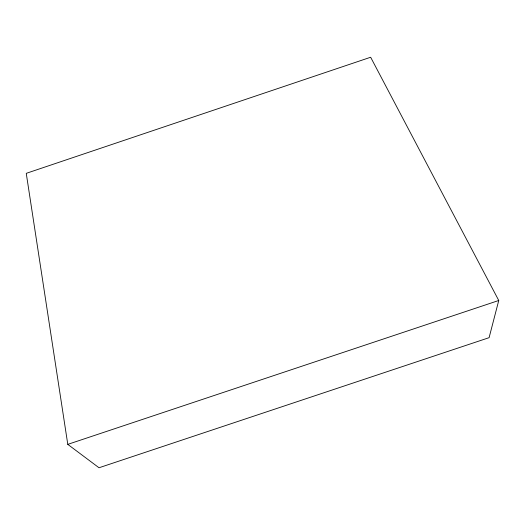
<?xml version="1.0" encoding="UTF-8"?>
<svg xmlns="http://www.w3.org/2000/svg" width="525" height="525" viewBox="0 0 525 525"><rect width="100%" height="100%" fill="white"/><g stroke="black" fill="none" stroke-linecap="round" stroke-linejoin="round"><path stroke-width="0.79" d="M498.75 300.49L489.097 337.673L99.008 467.755L67.784 444.367L26.25 173.342L370.65 57.245L498.75 300.49L67.784 444.367"/></g></svg>
